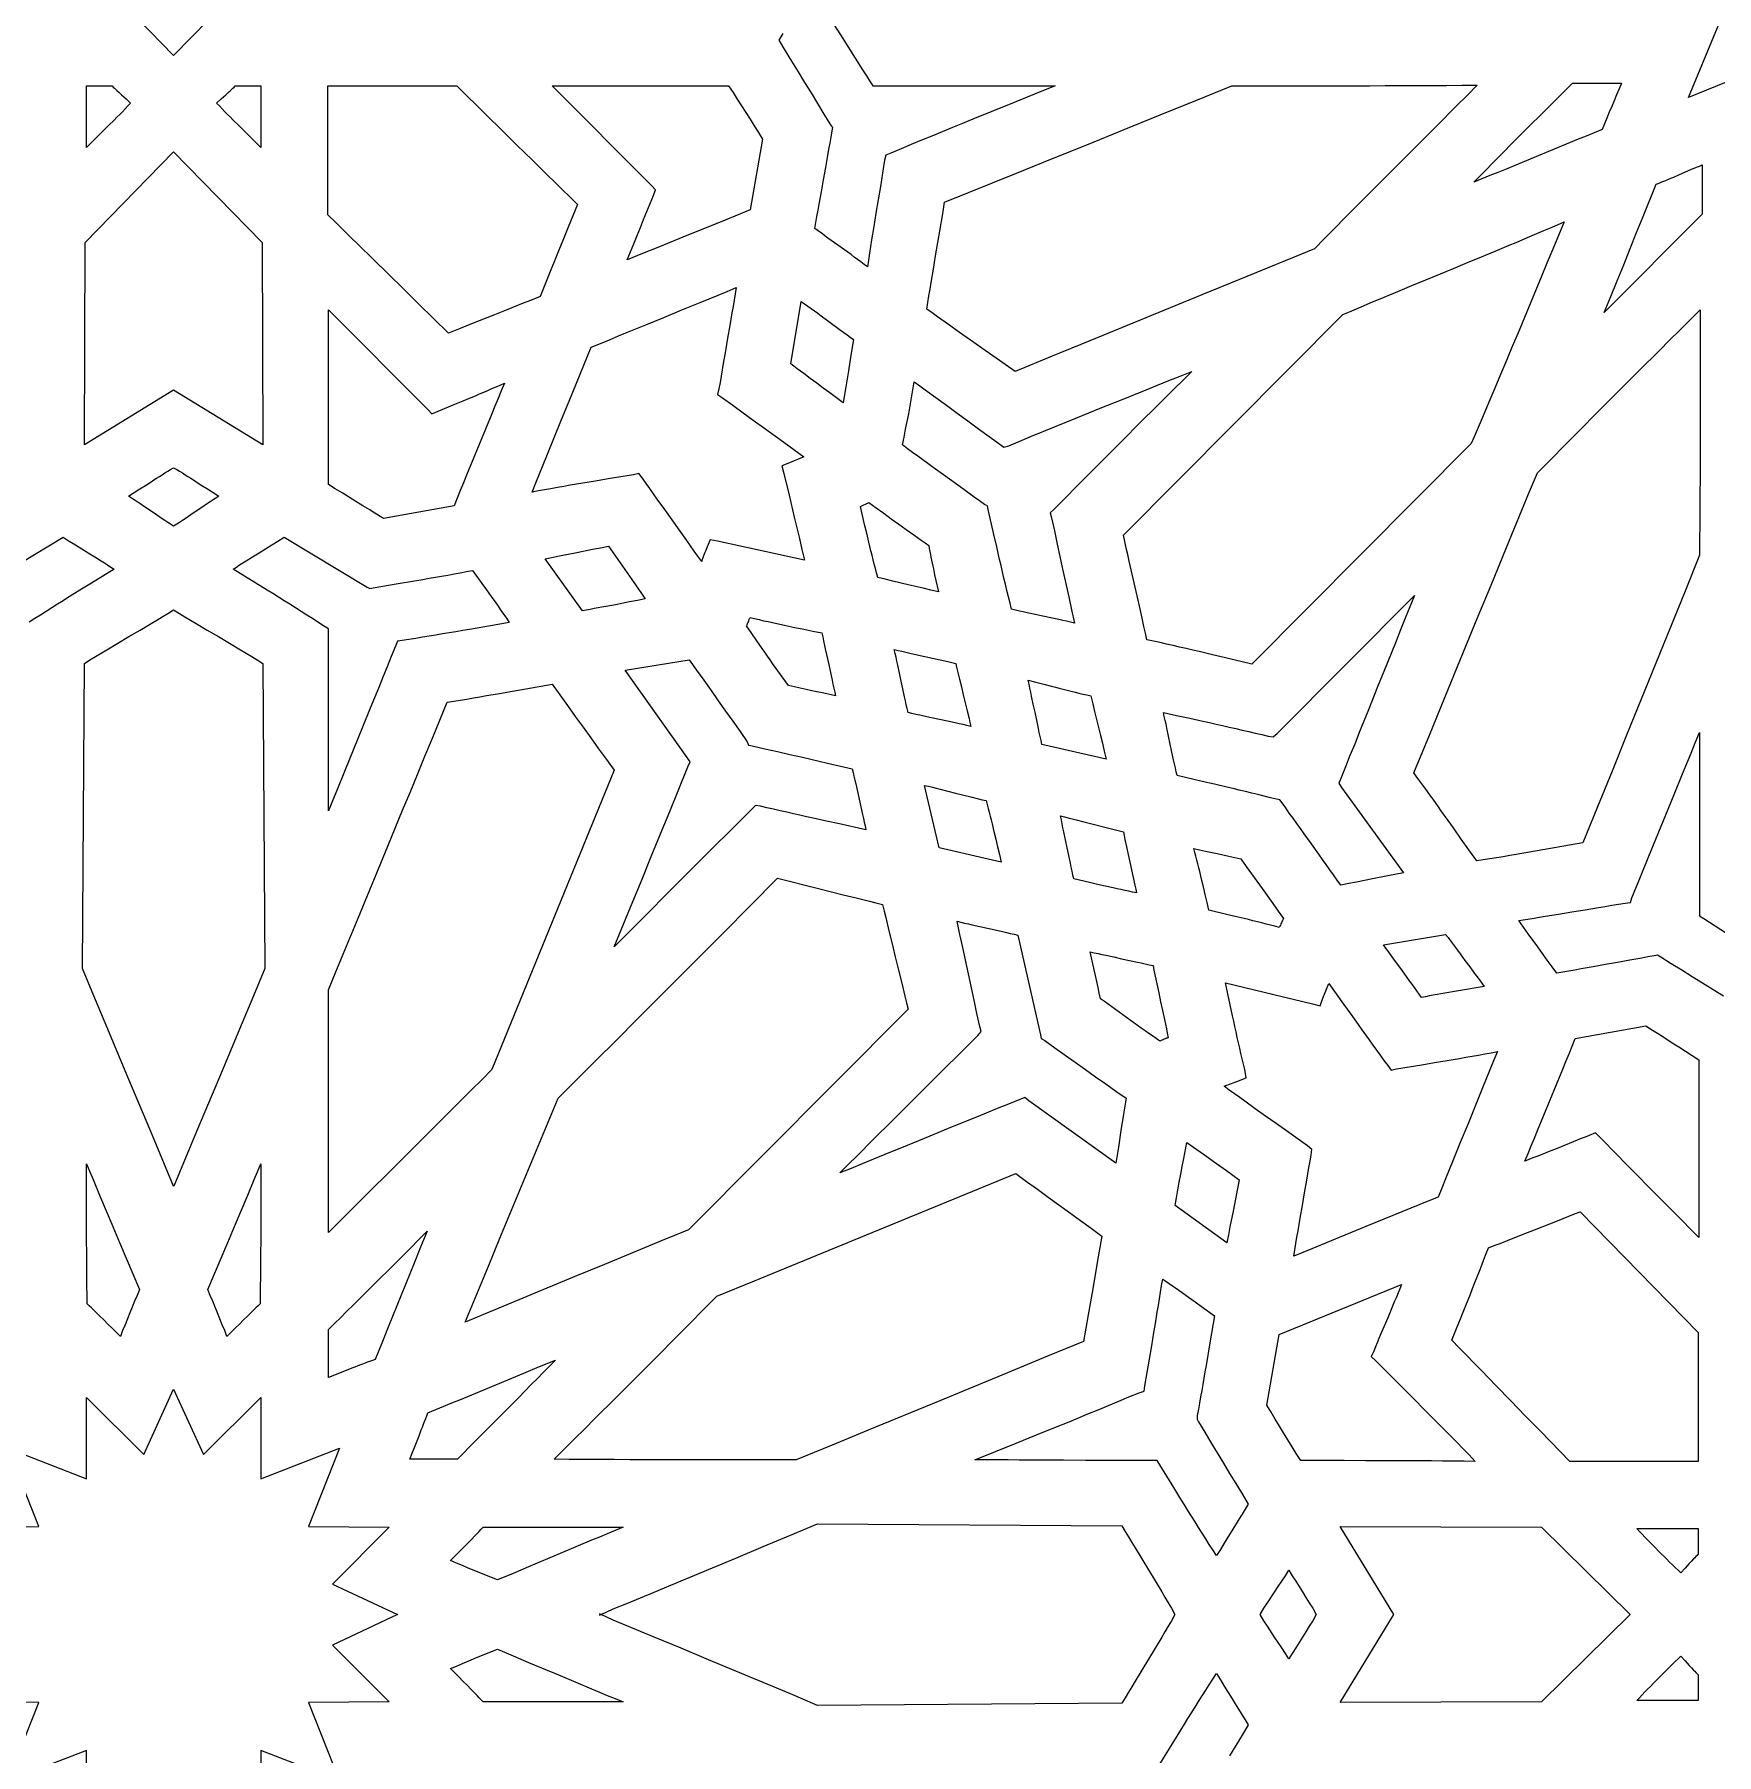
# Model space of a CAD drawing. Extents: x -500 to 500, y -1000 to 1000.
# Drawn here: x -23.2 to 257.6, y 258.3 to 545.5 of the extents above; entities that cross this region are included whole.
import ezdxf

# ---------------------------------------------------------------- set-up
doc = ezdxf.new("R2010")
doc.units = 0
doc.layers.add('LAYER_1', color=18, linetype='CONTINUOUS')

msp = doc.modelspace()

# ---------------------------------------------------------------- linework, layer by layer
at = {"layer": 'LAYER_1'}
for points in [[(5.91, 548.04), (0, 542.02), (-5.91, 548.04)], [(110.09, 547.36), (111.33, 545.42), (113.79, 541.53), (115.03, 539.58), (115.65, 538.6), (116.28, 537.62), (116.74, 536.93), (147.16, 536.93), (143.74, 535.54), (140.31, 534.15), (136.88, 532.75), (133.45, 531.36), (131.73, 530.66), (130.01, 529.95), (128.3, 529.25), (126.58, 528.54), (124.87, 527.84), (123.15, 527.13), (121.44, 526.41), (119.74, 525.7), (118.93, 525.35), (118.7, 524.54), (118.53, 523.43), (118.35, 522.33), (118.17, 521.22), (117.99, 520.11), (117.63, 517.89), (117.26, 515.67), (116.89, 513.44), (116.53, 511.21), (116.35, 510.09), (116.17, 508.96), (115.99, 507.84), (115.82, 506.71), (115.28, 507.12), (114.73, 507.53), (114.19, 507.94), (113.64, 508.34), (113.09, 508.74), (112.54, 509.14), (111.99, 509.54), (111.44, 509.94), (110.34, 510.73), (109.24, 511.51), (108.15, 512.3), (107.06, 513.08), (107.24, 514.1), (107.41, 515.12), (107.59, 516.14), (107.77, 517.16), (108.14, 519.2), (108.5, 521.24), (108.87, 523.28), (109.23, 525.32), (109.41, 526.34), (109.59, 527.36), (109.77, 528.38), (109.94, 529.4), (110.06, 529.98), (109.71, 530.44), (108.63, 532.22), (107.55, 533.99), (106.47, 535.75), (105.39, 537.51), (104.31, 539.27), (103.23, 541.03), (102.15, 542.79), (101.07, 544.57), (101.76, 545.65)], [(304.53, 548.27), (309.95, 534.96), (296.7, 540.4), (296.81, 526.39), (286.68, 536.46), (281.49, 523.15), (276.19, 536.46), (266.17, 526.39), (266.17, 540.4), (252.92, 534.96), (258.45, 548.27)], [(-32.29, 453.23), (-18.47, 461.56), (-17.42, 460.91), (-16.37, 460.26), (-14.25, 458.94), (-13.18, 458.28), (-12.1, 457.61), (-11.56, 457.27), (-11.02, 456.93), (-10.48, 456.58), (-9.94, 456.24), (-11.84, 455.07), (-13.74, 453.89), (-15.64, 452.72), (-16.58, 452.13), (-17.53, 451.53), (-18.47, 450.94), (-19.42, 450.35), (-20.36, 449.75), (-21.3, 449.16), (-22.24, 448.56), (-23.17, 447.96), (-24.1, 447.35)], [(258.78, 384.9), (257.03, 385.98), (255.28, 387.07), (253.53, 388.15), (251.78, 389.24), (250.04, 390.32), (248.31, 391.41), (247.73, 391.76), (247.16, 391.64), (246.14, 391.46), (245.13, 391.29), (244.11, 391.11), (243.1, 390.93), (241.07, 390.56), (239.04, 390.19), (237.01, 389.82), (234.98, 389.46), (233.96, 389.28), (232.94, 389.1), (231.93, 388.92), (230.91, 388.75), (230.13, 389.84), (229.34, 390.93), (227.75, 393.14), (226.15, 395.35), (225.36, 396.45), (224.58, 397.54), (225.68, 397.72), (226.79, 397.9), (229, 398.26), (231.22, 398.62), (233.45, 398.99), (235.67, 399.36), (237.89, 399.73), (239, 399.91), (240.11, 400.09), (241.22, 400.26), (242.32, 400.44), (243.24, 400.55), (243.47, 401.36), (244.89, 404.83), (246.31, 408.29), (249.12, 415.18), (250.52, 418.62), (251.93, 422.06), (252.63, 423.77), (253.34, 425.49), (254.05, 427.2), (254.76, 428.92), (254.76, 399.28), (254.76, 398.35), (255.45, 397.89), (257.36, 396.67), (259.28, 395.44)], [(-35.98, 296.25), (-22.5, 296.36), (-27.68, 309.44), (-14.55, 304.35), (-14.55, 317.9), (-4.99, 308.4), (0, 319.28), (4.99, 308.4), (14.55, 317.9), (14.55, 304.35), (27.68, 309.44), (22.5, 296.36), (35.98, 296.25), (26.53, 286.75), (37.36, 281.66), (26.53, 276.57), (35.98, 267.07), (22.5, 266.96), (27.68, 253.88), (14.55, 258.97), (14.55, 245.43)], [(164.67, 256.65), (165.83, 258.56), (167, 260.47), (168.17, 262.38), (168.76, 263.33), (169.35, 264.28), (169.94, 265.23), (170.53, 266.18), (171.12, 267.12), (171.72, 268.07), (172.31, 269.01), (172.91, 269.95), (173.51, 270.89), (174.12, 271.82), (174.76, 270.77), (175.41, 269.72), (176.72, 267.58), (177.38, 266.5), (178.05, 265.42), (178.39, 264.88), (178.73, 264.34), (179.07, 263.8), (179.41, 263.25), (178.38, 261.52), (177.34, 259.8), (176.3, 258.08)], [(-14.55, 245.43), (-14.55, 258.97), (-27.68, 253.88), (-22.5, 266.96), (-35.98, 267.07)]]:
    msp.add_lwpolyline(points, dxfattribs=at)
for points in [[(0, 542.02), (0, 542.02), (0, 542.02), (0, 542.02)], [(241.32, 536.4), (240.9, 535.41), (240.49, 534.44), (240.09, 533.47), (239.69, 532.51), (239.3, 531.55), (238.52, 529.63), (237.18, 529.09), (235.84, 528.54), (234.5, 528), (233.16, 527.45), (230.48, 526.34), (227.8, 525.24), (225.12, 524.13), (222.45, 523.02), (221.11, 522.47), (219.77, 521.93), (218.43, 521.38), (217.09, 520.84), (218.11, 521.88), (219.12, 522.91), (220.15, 523.95), (221.17, 524.99), (222.2, 526.02), (223.22, 527.05), (225.28, 529.11), (229.42, 533.24), (231.49, 535.31), (232.53, 536.35), (233.56, 537.39), (241.74, 537.39)], [(-10.09, 536.73), (-9.9, 536.54), (-9.7, 536.35), (-9.51, 536.17), (-9.12, 535.8), (-8.73, 535.44), (-8.34, 535.08), (-7.95, 534.73), (-7.18, 534.03), (-7.63, 533.56), (-8.09, 533.08), (-8.55, 532.61), (-9.01, 532.14), (-9.47, 531.68), (-9.93, 531.21), (-10.86, 530.29), (-12.72, 528.45), (-13.64, 527.54), (-14.09, 527.08), (-14.55, 526.62), (-14.55, 536.93), (-10.29, 536.93)], [(14.55, 526.62), (14.09, 527.08), (13.64, 527.54), (12.72, 528.45), (10.86, 530.29), (9.93, 531.21), (9.47, 531.68), (9.01, 532.14), (8.55, 532.61), (8.09, 533.08), (7.63, 533.56), (7.18, 534.03), (7.95, 534.73), (8.34, 535.08), (8.73, 535.44), (9.12, 535.8), (9.51, 536.17), (9.7, 536.35), (9.9, 536.54), (10.09, 536.73), (10.29, 536.93), (14.55, 536.93)], [(52.28, 531.98), (54.79, 529.5), (57.31, 527.03), (59.83, 524.56), (62.35, 522.08), (63.62, 520.84), (64.89, 519.61), (66.16, 518.37), (67.43, 517.13), (65.88, 513.31), (65.1, 511.39), (64.32, 509.48), (63.54, 507.55), (62.76, 505.62), (61.99, 503.68), (61.21, 501.73), (60.26, 501.36), (59.31, 500.99), (58.36, 500.62), (57.41, 500.24), (56.45, 499.86), (55.5, 499.48), (53.59, 498.71), (49.75, 497.16), (47.83, 496.38), (45.89, 495.6), (40.87, 500.55), (38.36, 503.02), (35.85, 505.5), (33.33, 507.97), (30.8, 510.45), (29.54, 511.68), (28.27, 512.92), (27, 514.16), (25.72, 515.39), (25.72, 536.93), (47.27, 536.93)], [(93.39, 535.8), (94.11, 534.69), (94.82, 533.58), (95.53, 532.47), (96.23, 531.36), (96.92, 530.25), (97.62, 529.14), (98.31, 528.01), (96.23, 516.21), (93.68, 515.16), (91.12, 514.12), (85.98, 512.04), (80.84, 509.95), (78.28, 508.91), (75.73, 507.87), (76.01, 508.54), (76.28, 509.22), (76.56, 509.89), (76.83, 510.56), (77.37, 511.91), (77.92, 513.25), (78.46, 514.6), (79, 515.94), (79.27, 516.62), (79.55, 517.29), (79.82, 517.96), (80.1, 518.64), (80.45, 519.56), (79.76, 520.26), (63.17, 536.93), (92.66, 536.93)], [(215.96, 535.33), (214.25, 533.62), (210.84, 530.2), (204.03, 523.38), (200.63, 519.97), (198.93, 518.27), (197.23, 516.56), (195.54, 514.86), (193.85, 513.15), (192.16, 511.44), (190.48, 509.72), (177.95, 504.6), (171.69, 502.04), (165.43, 499.48), (159.18, 496.92), (152.94, 494.35), (146.7, 491.79), (140.47, 489.23), (136.76, 491.84), (134.91, 493.14), (133.06, 494.44), (131.21, 495.74), (129.38, 497.05), (127.55, 498.35), (126.64, 499), (125.73, 499.65), (125.92, 500.76), (126.11, 501.86), (126.3, 502.97), (126.49, 504.08), (126.86, 506.3), (127.22, 508.52), (127.59, 510.75), (127.96, 512.98), (128.34, 515.23), (128.53, 516.35), (128.72, 517.48), (140.73, 522.34), (146.73, 524.77), (152.73, 527.2), (158.72, 529.63), (164.71, 532.07), (170.68, 534.5), (176.65, 536.93), (186.91, 536.93), (192.04, 536.93), (197.16, 536.94), (199.72, 536.95), (202.28, 536.96), (204.84, 536.97), (207.4, 536.98), (209.96, 536.99), (212.53, 537.01), (215.1, 537.02), (217.66, 537.04)], [(14.78, 510.76), (14.9, 476.96), (0, 486.11), (0, 486.11), (0, 486.11), (-14.9, 476.96), (-14.78, 510.76), (0, 525.93)], [(255.22, 515.51), (238.86, 499.07), (239.94, 501.73), (241.02, 504.39), (242.1, 507.06), (243.18, 509.74), (244.26, 512.42), (245.34, 515.11), (247.5, 520.49), (248, 520.69), (248.49, 520.88), (248.98, 521.09), (249.47, 521.29), (249.96, 521.49), (250.44, 521.7), (251.41, 522.11), (253.32, 522.93), (254.27, 523.33), (254.75, 523.53), (255.22, 523.73)], [(231.21, 511.93), (230.24, 509.63), (229.27, 507.31), (228.31, 505), (224.45, 495.71), (223.48, 493.39), (222.51, 491.07), (221.54, 488.75), (220.56, 486.43), (219.59, 484.12), (218.61, 481.8), (218.11, 480.65), (217.62, 479.5), (217.12, 478.34), (216.63, 477.19), (179.99, 440.38), (175.6, 441.42), (173.42, 441.93), (171.24, 442.45), (170.14, 442.7), (169.05, 442.95), (167.96, 443.21), (166.87, 443.45), (165.77, 443.7), (164.68, 443.95), (163.58, 444.19), (162.48, 444.43), (162.24, 445.54), (162, 446.64), (161.76, 447.74), (161.51, 448.84), (161.02, 451.03), (160.52, 453.21), (160.02, 455.39), (159.53, 457.57), (159.29, 458.65), (159.04, 459.74), (158.8, 460.82), (158.56, 461.91), (195.2, 498.72), (196.34, 499.21), (197.49, 499.7), (198.64, 500.18), (199.79, 500.67), (202.1, 501.63), (204.41, 502.6), (206.73, 503.56), (209.05, 504.52), (213.69, 506.44), (216.01, 507.4), (218.33, 508.36), (220.65, 509.33), (222.97, 510.3), (224.12, 510.79), (225.28, 511.27), (226.43, 511.76), (227.59, 512.26), (228.74, 512.75), (229.89, 513.24), (231.04, 513.74), (232.18, 514.24)], [(93.76, 502.18), (93.58, 501.12), (93.4, 500.06), (93.22, 499), (92.86, 496.89), (92.49, 494.79), (92.12, 492.68), (91.76, 490.57), (91.58, 489.52), (91.4, 488.46), (91.22, 487.4), (91.05, 486.34), (90.82, 485.41), (91.62, 484.83), (93.35, 483.58), (95.06, 482.33), (96.77, 481.1), (98.47, 479.87), (101.85, 477.42), (105.22, 474.99), (102.8, 473.95), (101.53, 473.49), (101.88, 472.21), (102.74, 468.57), (103.61, 464.93), (104.04, 463.13), (104.47, 461.32), (104.9, 459.53), (105.33, 457.74), (90.82, 460.87), (89.55, 461.1), (89.09, 459.94), (88.83, 459.33), (88.71, 459.03), (88.59, 458.73), (88.53, 458.57), (88.47, 458.42), (88.41, 458.27), (88.36, 458.12), (88.31, 457.97), (88.26, 457.82), (88.21, 457.66), (88.17, 457.51), (87.54, 458.38), (86.92, 459.25), (85.68, 460.98), (84.45, 462.72), (83.21, 464.46), (81.98, 466.19), (80.75, 467.93), (79.51, 469.67), (78.89, 470.53), (78.26, 471.4), (77.68, 472.21), (76.76, 471.98), (72.53, 471.29), (70.41, 470.93), (68.29, 470.58), (67.24, 470.4), (66.18, 470.22), (65.12, 470.03), (64.06, 469.85), (63, 469.66), (61.94, 469.47), (60.89, 469.28), (59.83, 469.09), (60.45, 470.61), (61.08, 472.13), (62.32, 475.16), (64.78, 481.23), (66.01, 484.25), (66.63, 485.76), (67.25, 487.27), (67.87, 488.78), (68.49, 490.28), (69.11, 491.78), (69.73, 493.28), (71.25, 493.91), (72.76, 494.54), (74.27, 495.16), (75.78, 495.78), (78.81, 497.02), (81.83, 498.26), (84.86, 499.5), (87.88, 500.74), (89.39, 501.36), (90.9, 501.99), (92.42, 502.61), (93.93, 503.24)], [(105.32, 500.53), (105.88, 500.14), (106.43, 499.74), (106.99, 499.34), (107.54, 498.94), (108.09, 498.54), (109.18, 497.74), (111.35, 496.14), (112.43, 495.34), (112.97, 494.95), (113.51, 494.56), (113.08, 491.95), (112.65, 489.33), (112.22, 486.69), (112, 485.36), (111.79, 484.02), (109.56, 485.65), (108.46, 486.46), (107.37, 487.26), (106.28, 488.07), (105.19, 488.87), (104.65, 489.28), (104.11, 489.69), (103.57, 490.09), (103.03, 490.51), (104.76, 500.92)], [(42.43, 482.86), (43.12, 482.17), (44.16, 482.63), (46.92, 483.76), (48.31, 484.33), (49.69, 484.9), (50.38, 485.19), (51.07, 485.48), (51.76, 485.77), (52.45, 486.07), (53.14, 486.36), (53.84, 486.66), (54.53, 486.96), (55.22, 487.26), (54.7, 485.98), (54.18, 484.7), (53.65, 483.42), (53.13, 482.14), (52.07, 479.58), (51.01, 477.02), (49.96, 474.46), (48.9, 471.9), (48.37, 470.61), (47.85, 469.33), (47.33, 468.05), (46.81, 466.77), (35.06, 464.69), (34.47, 465.04), (33.89, 465.39), (33.31, 465.74), (32.73, 466.1), (31.56, 466.81), (30.41, 467.53), (28.11, 468.95), (26.97, 469.66), (25.84, 470.36), (25.84, 499.53)], [(254.88, 489.29), (254.87, 484.17), (254.86, 479.04), (254.86, 476.48), (254.85, 473.92), (254.84, 471.36), (254.83, 468.8), (254.82, 466.24), (254.8, 463.68), (254.78, 461.11), (254.76, 458.55), (252.34, 452.56), (249.91, 446.55), (247.47, 440.54), (245.03, 434.53), (242.59, 428.52), (240.15, 422.51), (237.72, 416.51), (235.29, 410.51), (230.82, 409.73), (228.59, 409.34), (226.38, 408.96), (224.17, 408.58), (223.06, 408.4), (221.96, 408.21), (220.86, 408.03), (219.75, 407.85), (218.65, 407.67), (217.55, 407.5), (216.25, 409.33), (214.96, 411.16), (213.66, 413.01), (212.35, 414.85), (211.7, 415.77), (211.04, 416.7), (210.38, 417.62), (209.72, 418.54), (209.06, 419.46), (208.4, 420.37), (207.73, 421.29), (207.07, 422.2), (209.65, 428.49), (212.23, 434.77), (217.38, 447.31), (219.95, 453.57), (222.52, 459.82), (223.81, 462.95), (225.1, 466.08), (226.39, 469.2), (227.69, 472.33), (234.5, 479.17), (237.89, 482.58), (241.28, 485.98), (244.67, 489.37), (248.07, 492.76), (249.77, 494.45), (251.47, 496.15), (253.17, 497.84), (254.88, 499.53)], [(168.52, 487.8), (167.08, 486.37), (165.64, 484.93), (164.2, 483.5), (161.32, 480.63), (158.45, 477.76), (155.57, 474.88), (152.7, 471.99), (146.93, 466.19), (146.35, 465.61), (146.58, 464.8), (147.06, 462.6), (147.53, 460.39), (148.48, 456.01), (149.43, 451.62), (149.91, 449.42), (150.38, 447.21), (149.73, 447.36), (149.08, 447.51), (148.43, 447.65), (147.77, 447.8), (146.46, 448.08), (145.14, 448.37), (143.82, 448.65), (142.51, 448.93), (141.85, 449.08), (141.2, 449.22), (140.55, 449.37), (139.9, 449.52), (139.64, 450.57), (139.38, 451.61), (139.13, 452.65), (138.88, 453.69), (138.63, 454.73), (138.39, 455.77), (138.14, 456.82), (137.9, 457.86), (137.41, 459.94), (136.93, 462.03), (135.98, 466.19), (135.87, 466.77), (135.4, 467), (134.54, 467.63), (133.68, 468.26), (131.95, 469.5), (128.51, 471.98), (126.79, 473.22), (125.94, 473.84), (125.08, 474.46), (124.23, 475.08), (123.38, 475.71), (122.54, 476.33), (121.69, 476.96), (121.95, 478.26), (122.21, 479.57), (122.47, 480.87), (122.72, 482.18), (122.84, 482.84), (122.96, 483.5), (123.08, 484.16), (123.2, 484.82), (123.32, 485.49), (123.43, 486.15), (123.54, 486.82), (123.65, 487.5), (124.56, 486.84), (125.46, 486.19), (127.26, 484.89), (129.05, 483.59), (130.84, 482.29), (132.62, 480.98), (134.39, 479.68), (137.94, 477.08), (138.63, 476.61), (139.44, 476.84), (143.24, 478.41), (147.06, 479.97), (150.88, 481.53), (154.7, 483.08), (158.53, 484.63), (162.35, 486.17), (164.25, 486.94), (166.16, 487.71), (168.07, 488.47), (169.97, 489.23)], [(0.51, 472.86), (0.98, 472.57), (1.45, 472.28), (1.92, 471.99), (2.38, 471.7), (2.85, 471.4), (3.31, 471.11), (3.78, 470.81), (4.71, 470.21), (5.64, 469.61), (6.58, 469), (7.52, 468.39), (7.05, 468.09), (6.58, 467.78), (6.11, 467.47), (5.64, 467.16), (4.71, 466.53), (3.78, 465.9), (2.85, 465.28), (1.92, 464.65), (1.45, 464.34), (0.98, 464.03), (0.51, 463.72), (0, 463.42), (-0.51, 463.72), (-0.98, 464.03), (-1.45, 464.34), (-1.92, 464.65), (-2.85, 465.28), (-3.78, 465.9), (-4.71, 466.53), (-5.64, 467.16), (-6.11, 467.47), (-6.58, 467.78), (-7.05, 468.09), (-7.52, 468.39), (-6.58, 469), (-5.64, 469.61), (-4.71, 470.21), (-3.78, 470.81), (-3.31, 471.11), (-2.85, 471.4), (-2.38, 471.7), (-1.92, 471.99), (-1.45, 472.28), (-0.98, 472.57), (-0.51, 472.86), (0, 473.14)], [(116.68, 466.9), (117.3, 466.44), (118.56, 465.55), (119.81, 464.65), (121.06, 463.76), (122.31, 462.87), (123.57, 461.98), (124.82, 461.08), (125.45, 460.63), (126.07, 460.17), (126.16, 459.68), (126.25, 459.18), (126.34, 458.69), (126.44, 458.2), (126.53, 457.71), (126.63, 457.22), (126.73, 456.74), (126.84, 456.25), (127.04, 455.29), (127.26, 454.33), (127.47, 453.37), (127.69, 452.42), (126.43, 452.72), (125.16, 453.03), (122.62, 453.63), (120.07, 454.24), (118.8, 454.54), (117.55, 454.85), (117.35, 455.59), (117.16, 456.32), (116.98, 457.06), (116.79, 457.8), (116.61, 458.54), (116.42, 459.28), (116.24, 460.01), (116.06, 460.75), (115.71, 462.23), (115.36, 463.7), (114.67, 466.66), (116.05, 467.35)], [(32.29, 453.23), (32.75, 453), (33.33, 453.11), (37.48, 453.81), (39.55, 454.16), (41.62, 454.52), (42.66, 454.7), (43.7, 454.88), (44.73, 455.06), (45.77, 455.24), (46.81, 455.43), (47.85, 455.62), (48.88, 455.81), (49.92, 456.01), (51.47, 453.84), (52.25, 452.75), (53.02, 451.66), (53.78, 450.58), (54.16, 450.04), (54.54, 449.49), (54.91, 448.95), (55.29, 448.41), (55.66, 447.87), (56.03, 447.32), (53.82, 446.93), (51.6, 446.54), (49.37, 446.16), (48.26, 445.97), (47.14, 445.78), (46.02, 445.59), (44.9, 445.4), (43.78, 445.21), (42.66, 445.03), (41.54, 444.85), (40.41, 444.67), (39.29, 444.49), (38.17, 444.31), (37.36, 444.2), (37.02, 443.39), (36.32, 441.65), (35.63, 439.92), (34.93, 438.19), (34.23, 436.46), (33.53, 434.74), (32.83, 433.01), (31.43, 429.57), (28.62, 422.7), (27.23, 419.26), (26.53, 417.55), (25.84, 415.84), (25.84, 445.47), (25.84, 446.28), (25.03, 446.74), (24.1, 447.35), (23.17, 447.96), (22.24, 448.56), (21.3, 449.16), (20.36, 449.75), (19.42, 450.35), (18.47, 450.94), (17.53, 451.53), (16.58, 452.13), (15.64, 452.72), (13.74, 453.89), (11.84, 455.07), (9.94, 456.24), (10.48, 456.58), (11.02, 456.93), (11.56, 457.27), (12.1, 457.61), (13.18, 458.28), (14.25, 458.94), (16.37, 460.26), (17.42, 460.91), (18.47, 461.56)], [(73.39, 458.93), (74.17, 457.82), (75.71, 455.62), (76.48, 454.52), (77.23, 453.43), (77.61, 452.89), (77.98, 452.35), (78.35, 451.8), (78.72, 451.26), (77.42, 451), (76.11, 450.74), (74.8, 450.48), (73.48, 450.23), (72.82, 450.11), (72.16, 449.99), (71.5, 449.86), (70.85, 449.75), (70.19, 449.63), (69.54, 449.51), (68.89, 449.4), (68.24, 449.29), (62.02, 457.97), (63.35, 458.23), (64.68, 458.5), (67.32, 459.02), (69.95, 459.54), (71.28, 459.8), (72.62, 460.06)], [(206.4, 449.93), (205.63, 448.02), (204.86, 446.11), (204.09, 444.2), (202.55, 440.38), (201.02, 436.56), (199.48, 432.74), (197.95, 428.92), (197.18, 427.01), (196.4, 425.1), (195.63, 423.19), (194.85, 421.28), (194.51, 420.47), (194.97, 419.77), (205.34, 405.53), (202.74, 405.01), (200.14, 404.49), (197.51, 403.97), (196.19, 403.71), (194.85, 403.45), (194.25, 404.31), (193.64, 405.18), (193.03, 406.04), (192.42, 406.9), (191.8, 407.76), (191.19, 408.62), (189.96, 410.34), (188.73, 412.05), (188.11, 412.91), (187.5, 413.77), (186.89, 414.63), (186.27, 415.49), (185.67, 416.36), (185.06, 417.22), (184.71, 417.69), (184.14, 417.8), (183.1, 418.06), (182.06, 418.32), (181.03, 418.57), (179.99, 418.82), (178.95, 419.07), (177.92, 419.32), (176.88, 419.57), (175.84, 419.81), (173.77, 420.3), (171.7, 420.78), (167.55, 421.74), (167.4, 422.39), (167.25, 423.05), (167.11, 423.7), (166.96, 424.36), (166.68, 425.68), (166.4, 427.01), (166.11, 428.33), (165.83, 429.65), (165.69, 430.31), (165.54, 430.97), (165.39, 431.62), (165.24, 432.27), (167.45, 431.8), (169.65, 431.32), (171.85, 430.84), (172.95, 430.59), (174.04, 430.35), (175.14, 430.1), (176.23, 429.86), (177.33, 429.61), (178.42, 429.36), (179.5, 429.11), (180.59, 428.85), (181.67, 428.6), (182.76, 428.34), (183.56, 428.22), (184.25, 428.8), (207.18, 451.84)], [(0.96, 448.84), (1.89, 448.28), (2.82, 447.73), (3.75, 447.17), (5.61, 446.06), (7.46, 444.95), (9.32, 443.84), (11.18, 442.73), (12.11, 442.18), (13.04, 441.62), (13.97, 441.06), (14.9, 440.49), (15.24, 389.56), (13.34, 385), (11.44, 380.46), (7.64, 371.38), (3.83, 362.3), (1.93, 357.76), (0.03, 353.2), (0, 353.2), (-0.03, 353.2), (-1.93, 357.76), (-3.83, 362.3), (-7.64, 371.38), (-11.44, 380.46), (-13.34, 385), (-15.24, 389.56), (-14.9, 440.49), (-13.97, 441.06), (-13.04, 441.62), (-12.11, 442.18), (-11.18, 442.73), (-9.32, 443.84), (-7.46, 444.95), (-5.61, 446.06), (-3.75, 447.17), (-2.82, 447.73), (-1.89, 448.28), (-0.96, 448.84), (0, 449.41)], [(96.99, 447.96), (97.74, 447.79), (98.49, 447.62), (99.24, 447.46), (99.99, 447.3), (100.73, 447.13), (101.48, 446.98), (102.22, 446.82), (103.72, 446.5), (105.21, 446.2), (106.71, 445.89), (108.22, 445.59), (108.37, 444.92), (108.51, 444.25), (108.8, 442.92), (109.37, 440.28), (109.65, 438.97), (109.93, 437.66), (110.08, 437.01), (110.22, 436.35), (110.37, 435.7), (110.52, 435.05), (108.53, 435.49), (106.56, 435.92), (105.58, 436.14), (104.61, 436.35), (103.64, 436.57), (102.68, 436.79), (102.23, 437.4), (101.78, 438.01), (101.34, 438.62), (100.89, 439.24), (100.45, 439.86), (100.01, 440.48), (99.57, 441.1), (99.13, 441.72), (98.69, 442.35), (98.26, 442.97), (97.39, 444.23), (96.52, 445.49), (95.66, 446.74), (95.7, 446.83), (95.74, 446.92), (95.78, 447.01), (95.81, 447.09), (95.88, 447.27), (95.95, 447.44), (96.01, 447.61), (96.08, 447.79), (96.11, 447.87), (96.15, 447.96), (96.19, 448.05), (96.23, 448.13)], [(120.96, 442.66), (121.6, 442.51), (122.89, 442.22), (124.16, 441.93), (125.44, 441.65), (126.71, 441.37), (127.99, 441.08), (129.27, 440.79), (129.92, 440.64), (130.57, 440.49), (130.72, 439.84), (130.87, 439.19), (131.19, 437.87), (131.51, 436.55), (131.83, 435.23), (132.16, 433.9), (132.48, 432.58), (132.79, 431.27), (132.95, 430.61), (133.1, 429.96), (132.45, 430.11), (131.8, 430.26), (131.15, 430.4), (130.49, 430.55), (129.18, 430.83), (127.86, 431.12), (126.54, 431.4), (125.23, 431.68), (124.57, 431.83), (123.92, 431.97), (123.27, 432.12), (122.62, 432.27), (122.47, 432.93), (122.32, 433.58), (122.17, 434.24), (122.03, 434.9), (121.75, 436.22), (121.46, 437.54), (121.18, 438.86), (120.9, 440.19), (120.76, 440.84), (120.61, 441.5), (120.46, 442.16), (120.31, 442.81)], [(87.3, 439.37), (88.51, 437.67), (89.72, 435.96), (90.93, 434.24), (92.14, 432.53), (93.35, 430.82), (94.56, 429.11), (95.77, 427.41), (96, 426.83), (96.58, 426.72), (98.69, 426.24), (100.79, 425.76), (102.89, 425.28), (104.97, 424.81), (109.14, 423.85), (113.28, 422.9), (113.43, 422.27), (113.58, 421.63), (113.73, 421), (113.87, 420.36), (114.16, 419.08), (114.44, 417.8), (114.72, 416.52), (115, 415.25), (115.15, 414.61), (115.29, 413.97), (115.44, 413.34), (115.59, 412.71), (111.18, 413.67), (108.98, 414.15), (106.78, 414.63), (105.67, 414.88), (104.57, 415.13), (103.47, 415.37), (102.37, 415.62), (101.27, 415.88), (100.16, 416.13), (99.06, 416.39), (97.96, 416.65), (97.15, 416.76), (96.58, 416.18), (95.13, 414.75), (93.69, 413.32), (92.25, 411.88), (90.81, 410.45), (87.93, 407.58), (85.06, 404.71), (82.18, 401.83), (79.31, 398.94), (73.54, 393.14), (76.65, 400.7), (78.2, 404.47), (79.74, 408.24), (81.29, 412), (82.82, 415.76), (84.35, 419.51), (85.86, 423.24), (86.21, 424.05), (85.75, 424.75), (75.38, 439.34), (86.09, 441.07)], [(64.46, 435.24), (65.76, 433.44), (67.06, 431.64), (68.35, 429.84), (69.65, 428.04), (70.94, 426.24), (72.24, 424.45), (73.54, 422.67), (53.14, 372.65), (51.44, 370.96), (49.73, 369.26), (46.32, 365.86), (42.91, 362.46), (39.49, 359.05), (36.08, 355.64), (32.67, 352.24), (29.25, 348.84), (27.55, 347.14), (25.84, 345.45), (25.84, 385.97), (27.07, 388.96), (28.31, 391.96), (30.78, 397.95), (35.75, 409.95), (38.23, 415.95), (39.47, 418.95), (40.71, 421.96), (41.95, 424.97), (43.19, 427.98), (44.42, 430.99), (45.66, 434.01), (46.76, 434.19), (47.85, 434.36), (48.95, 434.54), (50.04, 434.72), (51.14, 434.91), (52.23, 435.1), (53.32, 435.28), (54.41, 435.47), (56.59, 435.85), (58.78, 436.24), (63.17, 437.02)], [(143.96, 437.37), (145.26, 437.02), (146.56, 436.68), (147.21, 436.51), (147.86, 436.34), (148.52, 436.17), (149.17, 436.01), (149.83, 435.84), (150.49, 435.68), (151.15, 435.52), (151.81, 435.36), (152.48, 435.21), (153.15, 435.05), (153.3, 434.4), (153.45, 433.74), (153.77, 432.43), (154.09, 431.11), (154.41, 429.78), (154.74, 428.46), (155.06, 427.14), (155.37, 425.82), (155.53, 425.17), (155.68, 424.52), (144.97, 426.95), (144.82, 427.62), (144.67, 428.29), (144.52, 428.97), (144.38, 429.64), (144.1, 430.99), (143.82, 432.33), (143.53, 433.68), (143.25, 435.02), (143.11, 435.7), (142.96, 436.37), (142.81, 437.04), (142.66, 437.71)], [(126.03, 419.96), (126.68, 419.81), (127.32, 419.65), (127.97, 419.49), (129.26, 419.17), (130.55, 418.84), (133.11, 418.2), (134.38, 417.88), (135.01, 417.72), (135.64, 417.57), (135.81, 416.92), (135.98, 416.27), (136.14, 415.63), (136.31, 414.98), (136.47, 414.34), (136.63, 413.7), (136.95, 412.42), (137.26, 411.14), (137.56, 409.85), (137.87, 408.57), (138.17, 407.27), (127.8, 409.7), (125.38, 420.12)], [(148.73, 414.85), (149.37, 414.68), (150.02, 414.51), (150.67, 414.35), (151.97, 414.02), (153.28, 413.69), (155.9, 413.04), (157.23, 412.7), (157.89, 412.53), (158.56, 412.36), (158.69, 411.73), (158.83, 411.1), (159.1, 409.83), (159.38, 408.55), (159.66, 407.27), (159.94, 405.99), (160.21, 404.71), (160.49, 403.44), (160.62, 402.81), (160.75, 402.17), (160.1, 402.31), (159.45, 402.44), (158.81, 402.58), (158.16, 402.72), (157.51, 402.86), (156.86, 403), (155.55, 403.29), (154.24, 403.58), (152.93, 403.88), (150.27, 404.49), (150.14, 405.14), (150, 405.79), (149.87, 406.44), (149.73, 407.1), (149.45, 408.4), (149.17, 409.71), (148.89, 411.03), (148.61, 412.35), (148.48, 413.02), (148.34, 413.68), (148.21, 414.35), (148.08, 415.02)], [(171.3, 409.37), (172.28, 409.15), (174.23, 408.72), (176.18, 408.28), (177.16, 408.06), (178.15, 407.85), (179.05, 406.59), (179.94, 405.35), (181.72, 402.87), (183.49, 400.39), (184.39, 399.14), (185.29, 397.89), (185.12, 397.54), (185.03, 397.36), (184.94, 397.18), (184.86, 396.99), (184.77, 396.8), (184.69, 396.6), (184.6, 396.39), (183.86, 396.58), (183.13, 396.77), (182.4, 396.96), (181.66, 397.15), (180.93, 397.33), (180.19, 397.52), (179.46, 397.7), (178.72, 397.88), (177.25, 398.23), (175.79, 398.58), (172.85, 399.28), (172.55, 400.58), (172.24, 401.87), (171.93, 403.15), (171.62, 404.43), (171.31, 405.71), (171.15, 406.35), (170.98, 407), (170.82, 407.64), (170.65, 408.29), (170.48, 408.93), (170.31, 409.58)], [(101.94, 404.32), (103.04, 404.05), (105.23, 403.49), (107.42, 402.95), (109.6, 402.41), (111.78, 401.86), (113.96, 401.32), (116.16, 400.77), (117.25, 400.49), (118.35, 400.21), (118.61, 399.12), (118.88, 398.03), (119.41, 395.85), (119.95, 393.66), (120.49, 391.47), (121.02, 389.27), (121.56, 387.08), (122.09, 384.9), (122.36, 383.81), (122.62, 382.73), (85.98, 345.91), (81.31, 344), (76.63, 342.07), (71.95, 340.14), (67.27, 338.21), (48.65, 330.51), (50.6, 335.16), (52.54, 339.82), (54.48, 344.49), (56.43, 349.17), (58.37, 353.85), (60.32, 358.53), (64.2, 367.91), (66.49, 370.19), (68.78, 372.47), (71.07, 374.76), (73.36, 377.04), (77.94, 381.62), (82.52, 386.21), (87.1, 390.81), (91.68, 395.4), (100.84, 404.61)], [(131.42, 397.28), (132.05, 397.13), (132.69, 396.98), (133.32, 396.84), (134.59, 396.55), (135.87, 396.27), (137.14, 395.99), (138.41, 395.7), (139.04, 395.56), (139.68, 395.41), (140.31, 395.26), (140.93, 395.11), (144.74, 378.44), (144.85, 377.86), (145.43, 377.52), (146.27, 376.91), (147.12, 376.3), (148.82, 375.09), (150.52, 373.88), (152.23, 372.67), (153.93, 371.47), (155.63, 370.27), (157.33, 369.08), (159.02, 367.91), (158.59, 365.2), (158.16, 362.47), (157.73, 359.73), (157.29, 357.02), (142.78, 367.44), (142.09, 368.02), (141.28, 367.68), (139.4, 366.91), (137.52, 366.15), (135.64, 365.39), (133.76, 364.62), (130, 363.08), (126.25, 361.54), (122.49, 360), (118.73, 358.46), (116.85, 357.69), (114.97, 356.93), (113.09, 356.17), (111.21, 355.4), (112.66, 356.84), (114.1, 358.27), (116.98, 361.13), (119.86, 364), (122.73, 366.87), (125.61, 369.73), (128.48, 372.6), (131.36, 375.46), (132.81, 376.89), (134.25, 378.33), (134.83, 379.02), (134.6, 379.83), (134.12, 382.04), (133.65, 384.24), (132.7, 388.63), (131.75, 393.02), (131.27, 395.22), (130.8, 397.43)], [(212.77, 394.69), (213.18, 394.14), (213.99, 393.06), (214.79, 391.97), (215.59, 390.89), (216.39, 389.8), (217.19, 388.72), (218, 387.63), (218.41, 387.09), (218.82, 386.55), (217.48, 386.33), (216.16, 386.11), (214.84, 385.89), (214.19, 385.78), (213.53, 385.66), (212.88, 385.55), (212.23, 385.43), (211.58, 385.31), (210.93, 385.19), (210.28, 385.07), (209.63, 384.95), (208.98, 384.82), (208.33, 384.69), (207.94, 385.26), (207.55, 385.82), (207.16, 386.38), (206.76, 386.93), (206.36, 387.48), (205.96, 388.04), (205.16, 389.14), (203.57, 391.32), (202.78, 392.41), (202.39, 392.95), (202, 393.49), (212.37, 395.23)], [(153.68, 392.18), (154.33, 392.04), (154.99, 391.89), (155.64, 391.74), (156.96, 391.46), (158.27, 391.18), (159.59, 390.89), (160.91, 390.61), (161.56, 390.46), (162.21, 390.32), (162.87, 390.17), (163.52, 390.02), (163.67, 389.26), (163.82, 388.5), (163.98, 387.75), (164.14, 387), (164.46, 385.5), (164.78, 384), (165.11, 382.5), (165.43, 381), (165.59, 380.25), (165.74, 379.49), (165.9, 378.74), (166.05, 377.98), (165.96, 377.96), (165.88, 377.93), (165.79, 377.9), (165.7, 377.87), (165.62, 377.84), (165.53, 377.81), (165.36, 377.73), (165.19, 377.65), (165.01, 377.57), (164.67, 377.4), (164.04, 377.84), (163.42, 378.27), (162.8, 378.71), (162.18, 379.15), (161.56, 379.6), (160.95, 380.04), (159.71, 380.93), (158.48, 381.82), (157.87, 382.26), (157.25, 382.71), (156.63, 383.15), (156.01, 383.59), (155.39, 384.03), (154.76, 384.46), (154.54, 385.42), (154.33, 386.39), (154.11, 387.37), (153.9, 388.35), (153.46, 390.34), (153.03, 392.33)], [(190.13, 383.65), (191.4, 383.3), (191.86, 384.58), (192.89, 387.01), (194.1, 385.31), (195.32, 383.6), (196.53, 381.89), (197.75, 380.18), (198.36, 379.32), (198.97, 378.46), (199.59, 377.61), (200.2, 376.75), (200.82, 375.9), (201.44, 375.05), (202.06, 374.2), (202.69, 373.35), (203.26, 372.54), (204.19, 372.77), (206.3, 373.12), (208.4, 373.47), (210.5, 373.82), (212.6, 374.17), (213.64, 374.35), (214.69, 374.53), (215.74, 374.72), (216.79, 374.9), (217.84, 375.09), (218.89, 375.28), (219.95, 375.47), (221.01, 375.66), (220.38, 374.14), (219.76, 372.62), (219.14, 371.11), (218.52, 369.59), (217.28, 366.55), (216.05, 363.51), (214.82, 360.47), (213.59, 357.43), (212.97, 355.91), (212.35, 354.39), (211.72, 352.87), (211.1, 351.35), (209.59, 350.74), (208.07, 350.13), (206.56, 349.52), (205.05, 348.9), (202.03, 347.67), (199.02, 346.43), (193, 343.96), (190.01, 342.73), (187.02, 341.51), (187.19, 342.57), (187.37, 343.63), (187.55, 344.69), (187.73, 345.75), (188.09, 347.86), (188.46, 349.96), (188.83, 352.07), (189.19, 354.18), (189.37, 355.23), (189.55, 356.29), (189.73, 357.35), (189.9, 358.41), (190.01, 359.34), (189.32, 359.92), (185.8, 362.42), (184.05, 363.66), (182.31, 364.9), (180.57, 366.13), (178.84, 367.38), (177.98, 368), (177.11, 368.62), (176.25, 369.25), (175.38, 369.88), (175.53, 369.94), (175.69, 370), (175.84, 370.06), (175.99, 370.12), (176.29, 370.23), (176.59, 370.34), (176.89, 370.45), (177.2, 370.56), (177.35, 370.62), (177.5, 370.68), (177.65, 370.74), (177.8, 370.8), (179.07, 371.26), (178.84, 372.65), (178.62, 373.54), (178.41, 374.44), (178.2, 375.33), (177.99, 376.23), (177.79, 377.13), (177.59, 378.04), (177.38, 378.94), (177.18, 379.85), (176.98, 380.75), (176.79, 381.66), (176.39, 383.48), (176, 385.3), (175.61, 387.12)], [(246.89, 379.25), (248, 378.56), (249.11, 377.86), (250.21, 377.15), (251.31, 376.45), (252.42, 375.73), (253.53, 375.01), (254.65, 374.27), (254.65, 344.64), (250.5, 348.81), (248.43, 350.9), (246.35, 352.99), (244.28, 355.09), (242.2, 357.19), (241.17, 358.24), (240.13, 359.3), (239.09, 360.36), (238.06, 361.42), (237.37, 362.12), (236.33, 361.66), (235.66, 361.39), (234.99, 361.13), (234.32, 360.86), (233.65, 360.6), (232.31, 360.06), (230.97, 359.51), (229.63, 358.97), (228.29, 358.43), (227.62, 358.16), (226.95, 357.9), (226.28, 357.63), (225.61, 357.37), (226.13, 358.65), (226.66, 359.93), (227.18, 361.21), (227.71, 362.49), (228.76, 365.06), (229.82, 367.62), (230.88, 370.18), (231.93, 372.74), (232.46, 374.02), (232.98, 375.3), (233.5, 376.58), (234.02, 377.86), (245.78, 379.95)], [(169.72, 360.11), (170.28, 359.72), (171.39, 358.94), (172.49, 358.15), (173.58, 357.37), (174.67, 356.59), (175.76, 355.81), (177.92, 354.25), (177.4, 351.64), (176.88, 349.02), (176.36, 346.38), (176.1, 345.05), (175.84, 343.71), (167.2, 349.96), (167.31, 350.61), (167.42, 351.27), (167.54, 351.92), (167.65, 352.57), (167.77, 353.22), (167.89, 353.88), (168.14, 355.19), (168.39, 356.5), (168.64, 357.83), (169.16, 360.5)], [(-14.01, 355.61), (-13.46, 354.3), (-12.37, 351.68), (-11.27, 349.06), (-10.16, 346.43), (-9.04, 343.81), (-7.92, 341.18), (-6.8, 338.57), (-5.68, 335.96), (-6.11, 334.96), (-6.52, 333.98), (-6.93, 333), (-7.33, 332.02), (-7.73, 331.04), (-8.12, 330.06), (-8.52, 329.08), (-8.9, 328.08), (-10.29, 329.47), (-10.98, 330.16), (-11.67, 330.85), (-12.36, 331.53), (-13.05, 332.2), (-13.4, 332.54), (-13.74, 332.87), (-14.09, 333.2), (-14.43, 333.52), (-14.45, 335), (-14.47, 336.47), (-14.49, 337.94), (-14.5, 339.41), (-14.51, 340.87), (-14.52, 342.34), (-14.53, 343.8), (-14.54, 345.26), (-14.54, 348.18), (-14.55, 351.09), (-14.55, 356.91)], [(14.55, 351.09), (14.54, 348.18), (14.54, 345.26), (14.53, 343.8), (14.52, 342.34), (14.51, 340.87), (14.5, 339.41), (14.49, 337.94), (14.47, 336.47), (14.45, 335), (14.43, 333.52), (14.09, 333.2), (13.74, 332.87), (13.4, 332.54), (13.05, 332.2), (12.36, 331.53), (11.67, 330.85), (10.98, 330.16), (10.29, 329.47), (8.9, 328.08), (8.52, 329.08), (8.12, 330.06), (7.73, 331.04), (7.33, 332.02), (6.93, 333), (6.52, 333.98), (6.11, 334.96), (5.68, 335.96), (6.8, 338.57), (7.92, 341.18), (9.04, 343.81), (10.16, 346.43), (11.27, 349.06), (12.37, 351.68), (13.46, 354.3), (14.01, 355.61), (14.55, 356.91)], [(142.4, 353.99), (144.2, 352.68), (146, 351.38), (147.79, 350.08), (149.58, 348.78), (151.38, 347.47), (153.18, 346.17), (154.99, 344.87), (154.21, 340.46), (153.44, 336.07), (152.66, 331.68), (151.88, 327.27), (145.88, 324.8), (139.89, 322.32), (127.92, 317.37), (115.95, 312.43), (109.95, 309.95), (103.95, 307.48), (93.84, 307.48), (88.79, 307.48), (83.73, 307.49), (81.21, 307.5), (78.68, 307.5), (76.15, 307.51), (73.62, 307.53), (71.1, 307.54), (68.57, 307.55), (66.04, 307.57), (63.51, 307.59), (65.22, 309.29), (66.93, 310.98), (68.63, 312.68), (70.34, 314.38), (73.75, 317.79), (77.15, 321.19), (80.55, 324.6), (83.94, 328.01), (90.7, 334.8), (96.96, 337.36), (103.21, 339.92), (109.45, 342.48), (115.69, 345.04), (121.92, 347.6), (128.14, 350.17), (140.59, 355.29)], [(254.53, 328.78), (254.53, 307.24), (233.1, 307.24), (228.18, 312.28), (225.72, 314.8), (223.25, 317.33), (220.79, 319.86), (218.33, 322.4), (217.1, 323.67), (215.86, 324.95), (214.63, 326.22), (213.4, 327.5), (214.18, 329.41), (214.96, 331.33), (215.73, 333.24), (216.11, 334.2), (216.5, 335.16), (216.88, 336.12), (217.26, 337.08), (217.64, 338.05), (218.02, 339.01), (218.4, 339.98), (218.77, 340.95), (219.14, 341.93), (219.51, 342.9), (220.48, 343.27), (221.45, 343.64), (222.41, 344.02), (223.38, 344.4), (224.34, 344.77), (225.3, 345.15), (227.21, 345.91), (231.03, 347.43), (232.93, 348.18), (233.88, 348.55), (234.83, 348.92)], [(41.23, 342.99), (40.15, 340.31), (37.99, 334.97), (35.83, 329.63), (34.75, 326.95), (33.67, 324.26), (33.18, 324.09), (32.69, 323.91), (32.19, 323.73), (31.7, 323.55), (31.22, 323.36), (30.73, 323.18), (30.24, 322.99), (29.76, 322.8), (28.78, 322.42), (27.81, 322.03), (26.83, 321.64), (25.84, 321.25), (25.84, 329.24), (26.88, 330.26), (27.91, 331.28), (28.94, 332.3), (29.97, 333.32), (32.02, 335.37), (34.08, 337.42), (36.13, 339.47), (38.19, 341.53), (42.31, 345.68)], [(165.67, 337.32), (166.21, 336.95), (166.75, 336.57), (167.29, 336.2), (167.83, 335.82), (168.37, 335.44), (169.45, 334.67), (170.53, 333.89), (171.61, 333.12), (173.77, 331.56), (173.08, 327.39), (172.73, 325.3), (172.37, 323.22), (172.19, 322.18), (172.01, 321.14), (171.83, 320.1), (171.65, 319.05), (171.46, 318.01), (171.27, 316.97), (171.08, 315.93), (170.89, 314.89), (170.89, 314.31), (171.12, 313.84), (172.16, 312.11), (173.19, 310.39), (175.27, 306.96), (176.3, 305.24), (177.34, 303.52), (178.38, 301.8), (179.41, 300.07), (179.07, 299.52), (178.73, 298.98), (178.39, 298.44), (178.05, 297.9), (177.38, 296.82), (176.72, 295.74), (175.41, 293.6), (174.76, 292.55), (174.12, 291.5), (173.51, 292.44), (172.91, 293.37), (172.31, 294.31), (171.72, 295.25), (171.12, 296.2), (170.53, 297.14), (169.94, 298.09), (169.35, 299.04), (168.76, 299.99), (168.17, 300.94), (167, 302.85), (165.83, 304.76), (164.67, 306.67), (164.21, 307.36), (163.29, 307.36), (161.45, 307.36), (159.61, 307.37), (157.77, 307.37), (155.92, 307.38), (152.23, 307.4), (148.54, 307.42), (144.85, 307.44), (141.15, 307.46), (139.31, 307.47), (137.47, 307.47), (135.63, 307.48), (133.79, 307.48), (137.21, 308.87), (140.64, 310.26), (144.07, 311.65), (147.5, 313.05), (149.22, 313.75), (150.94, 314.45), (152.65, 315.15), (154.37, 315.86), (156.08, 316.57), (157.79, 317.28), (159.5, 317.99), (161.21, 318.71), (162.02, 318.94), (162.13, 319.86), (162.52, 322.08), (162.91, 324.31), (163.29, 326.54), (163.67, 328.78), (163.86, 329.9), (164.05, 331.01), (164.23, 332.13), (164.42, 333.25), (164.6, 334.36), (164.78, 335.47), (164.95, 336.58), (165.13, 337.69)], [(204.71, 336.07), (204.42, 335.38), (204.14, 334.68), (203.85, 333.99), (203.27, 332.6), (202.69, 331.21), (202.1, 329.82), (201.52, 328.43), (201.24, 327.74), (200.95, 327.04), (200.67, 326.35), (200.38, 325.65), (199.92, 324.73), (200.73, 324.03), (204.88, 319.86), (206.95, 317.77), (209.02, 315.68), (211.1, 313.58), (213.17, 311.48), (214.21, 310.42), (215.25, 309.37), (216.28, 308.31), (217.32, 307.24), (215.48, 307.27), (213.65, 307.28), (211.82, 307.3), (209.99, 307.31), (208.17, 307.32), (206.34, 307.33), (204.52, 307.34), (202.7, 307.35), (199.06, 307.35), (195.43, 307.36), (188.17, 307.36), (187.44, 308.53), (186.72, 309.69), (186.01, 310.84), (185.31, 311.99), (184.61, 313.14), (183.91, 314.3), (183.22, 315.45), (182.53, 316.62), (184.6, 328.43), (204.99, 336.77)], [(62.73, 323.11), (61.71, 322.07), (60.69, 321.03), (59.66, 320), (58.64, 318.96), (57.62, 317.93), (55.56, 315.87), (53.51, 313.81), (52.49, 312.77), (51.46, 311.74), (50.44, 310.71), (49.42, 309.67), (48.4, 308.63), (47.38, 307.59), (39.44, 307.59), (39.82, 308.59), (40.21, 309.57), (40.98, 311.51), (41.35, 312.48), (41.54, 312.96), (41.72, 313.44), (41.9, 313.92), (42.08, 314.39), (42.26, 314.87), (42.43, 315.35), (43.77, 315.89), (45.11, 316.44), (46.45, 316.99), (47.79, 317.54), (50.46, 318.64), (53.13, 319.75), (58.45, 321.96), (61.1, 323.06), (63.74, 324.15)], [(73.72, 295.7), (72.4, 295.16), (71.08, 294.61), (69.77, 294.06), (67.13, 292.95), (64.51, 291.85), (59.27, 289.64), (56.66, 288.54), (54.07, 287.45), (53.08, 287.84), (52.1, 288.23), (51.12, 288.63), (50.15, 289.03), (49.18, 289.43), (48.2, 289.84), (47.22, 290.26), (46.23, 290.69), (47.61, 292.08), (48.3, 292.77), (48.98, 293.47), (49.66, 294.16), (50.33, 294.86), (50.66, 295.21), (50.99, 295.55), (51.32, 295.9), (51.65, 296.25), (75.03, 296.25)], [(158.33, 296.48), (158.88, 295.55), (159.43, 294.63), (159.98, 293.71), (160.53, 292.79), (161.63, 290.96), (162.74, 289.13), (163.85, 287.29), (164.96, 285.46), (165.51, 284.54), (166.06, 283.62), (166.61, 282.7), (167.16, 281.66), (166.61, 280.62), (166.06, 279.7), (165.51, 278.78), (164.96, 277.86), (163.85, 276.03), (162.74, 274.2), (161.63, 272.36), (160.53, 270.53), (159.98, 269.61), (159.43, 268.69), (158.88, 267.77), (158.33, 266.84), (107.52, 266.5), (102.98, 268.41), (98.43, 270.31), (93.88, 272.22), (89.32, 274.12), (84.76, 276.02), (80.21, 277.91), (75.66, 279.79), (73.39, 280.73), (71.38, 281.65), (71.12, 281.54), (71.37, 281.66), (71.38, 281.65), (71.4, 281.66), (71.38, 281.67), (73.39, 282.6), (75.66, 283.53), (80.21, 285.41), (84.76, 287.3), (89.32, 289.2), (93.88, 291.1), (98.43, 293.01), (102.98, 294.92), (107.52, 296.83)], [(228.38, 296.25), (243.19, 281.66), (228.38, 267.07), (194.74, 266.96), (203.7, 281.66), (194.74, 296.36)], [(254.53, 291.73), (254.34, 291.54), (254.15, 291.34), (253.96, 291.15), (253.77, 290.95), (253.41, 290.56), (253.05, 290.17), (252.69, 289.78), (252.34, 289.39), (251.65, 288.61), (251.18, 289.06), (250.71, 289.52), (250.24, 289.97), (249.77, 290.43), (249.31, 290.89), (248.84, 291.35), (248.38, 291.81), (247.92, 292.27), (247.46, 292.73), (247.01, 293.19), (246.55, 293.66), (246.09, 294.13), (245.64, 294.59), (245.19, 295.07), (244.73, 295.54), (244.28, 296.02), (254.53, 296.02)], [(186.77, 288.15), (187.33, 287.24), (187.89, 286.33), (188.46, 285.43), (189.03, 284.53), (189.6, 283.62), (190.19, 282.72), (190.77, 281.66), (190.19, 280.6), (189.6, 279.7), (189.03, 278.79), (188.46, 277.89), (187.89, 276.99), (187.33, 276.08), (186.77, 275.17), (186.21, 274.25), (185.61, 275.17), (185.01, 276.08), (184.41, 276.99), (183.81, 277.9), (182.61, 279.71), (182.01, 280.62), (181.41, 281.66), (182.01, 282.7), (182.61, 283.61), (183.81, 285.42), (184.41, 286.33), (185.01, 287.24), (185.61, 288.15), (186.21, 289.07)], [(71.38, 281.67), (71.37, 281.66), (71.12, 281.78)], [(56.66, 274.78), (59.27, 273.68), (64.51, 271.47), (67.13, 270.37), (69.77, 269.26), (71.08, 268.71), (72.4, 268.16), (73.72, 267.62), (75.03, 267.07), (51.65, 267.07), (51.32, 267.42), (50.99, 267.77), (50.66, 268.12), (50.33, 268.46), (49.66, 269.16), (48.98, 269.85), (48.3, 270.55), (47.61, 271.24), (46.23, 272.63), (47.22, 273.06), (48.2, 273.48), (49.18, 273.89), (50.15, 274.3), (51.12, 274.69), (52.1, 275.09), (53.08, 275.48), (54.07, 275.87)], [(252.34, 273.93), (252.69, 273.54), (253.05, 273.15), (253.41, 272.76), (253.77, 272.37), (253.96, 272.18), (254.15, 271.98), (254.34, 271.78), (254.53, 271.59), (254.53, 267.31), (244.28, 267.31), (244.73, 267.78), (245.19, 268.26), (245.64, 268.73), (246.09, 269.2), (246.55, 269.66), (247.01, 270.13), (247.46, 270.59), (247.92, 271.05), (248.38, 271.51), (248.84, 271.97), (249.31, 272.43), (249.77, 272.89), (250.24, 273.35), (250.71, 273.8), (251.18, 274.26), (251.65, 274.71)]]:
    msp.add_lwpolyline(points, close=True, dxfattribs=at)

doc.saveas('drawing.dxf')
